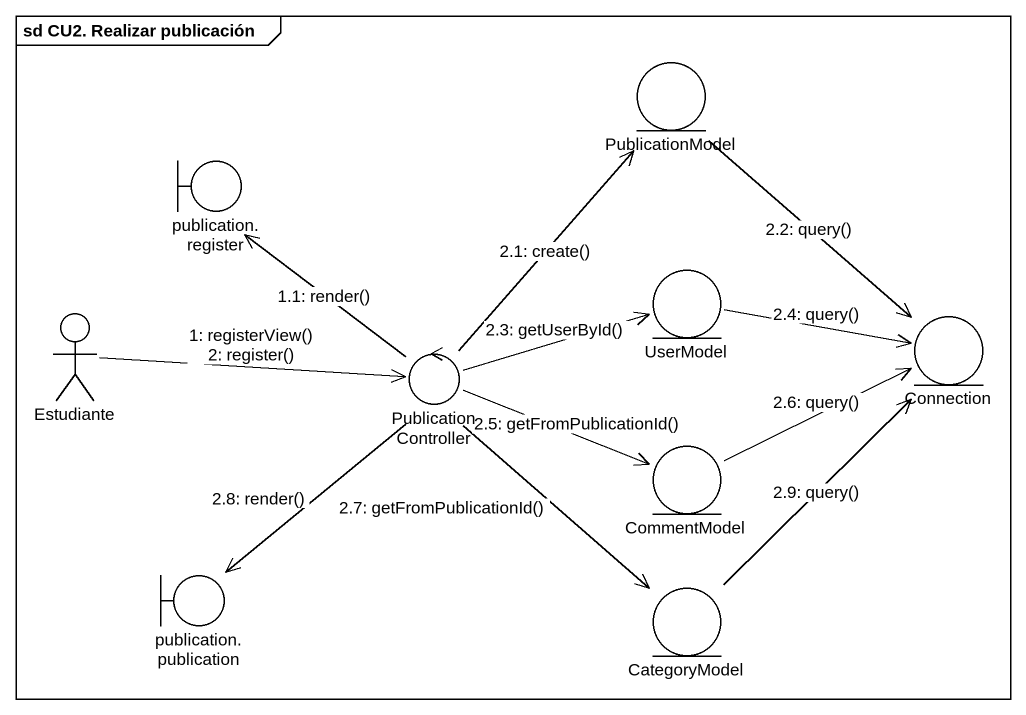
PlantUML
@startuml
mainframe sd CU2. Realizar publicación
entity PublicationModel
boundary "publication.register" as publication_register
actor Estudiante
entity UserModel
entity Connection
control PublicationController
entity CommentModel
boundary "publication.publication" as publication_publication
entity CategoryModel
Estudiante -right-> PublicationController : 1: registerView()\n2: register()
PublicationController -up-> publication_register : 1.1: render()
PublicationController -up-> PublicationModel : 2.1: create()
PublicationModel --> Connection : 2.2: query()
PublicationController -right-> UserModel : 2.3: getUserById()
UserModel -right-> Connection : 2.4: query()
PublicationController -right-> CommentModel : 2.5: getFromPublicationId()
CommentModel -right-> Connection : 2.6: query()
PublicationController --> CategoryModel : 2.7: getFromPublicationId()
PublicationController --> publication_publication : 2.8: render()
CategoryModel -up-> Connection : 2.9: query()
@enduml
